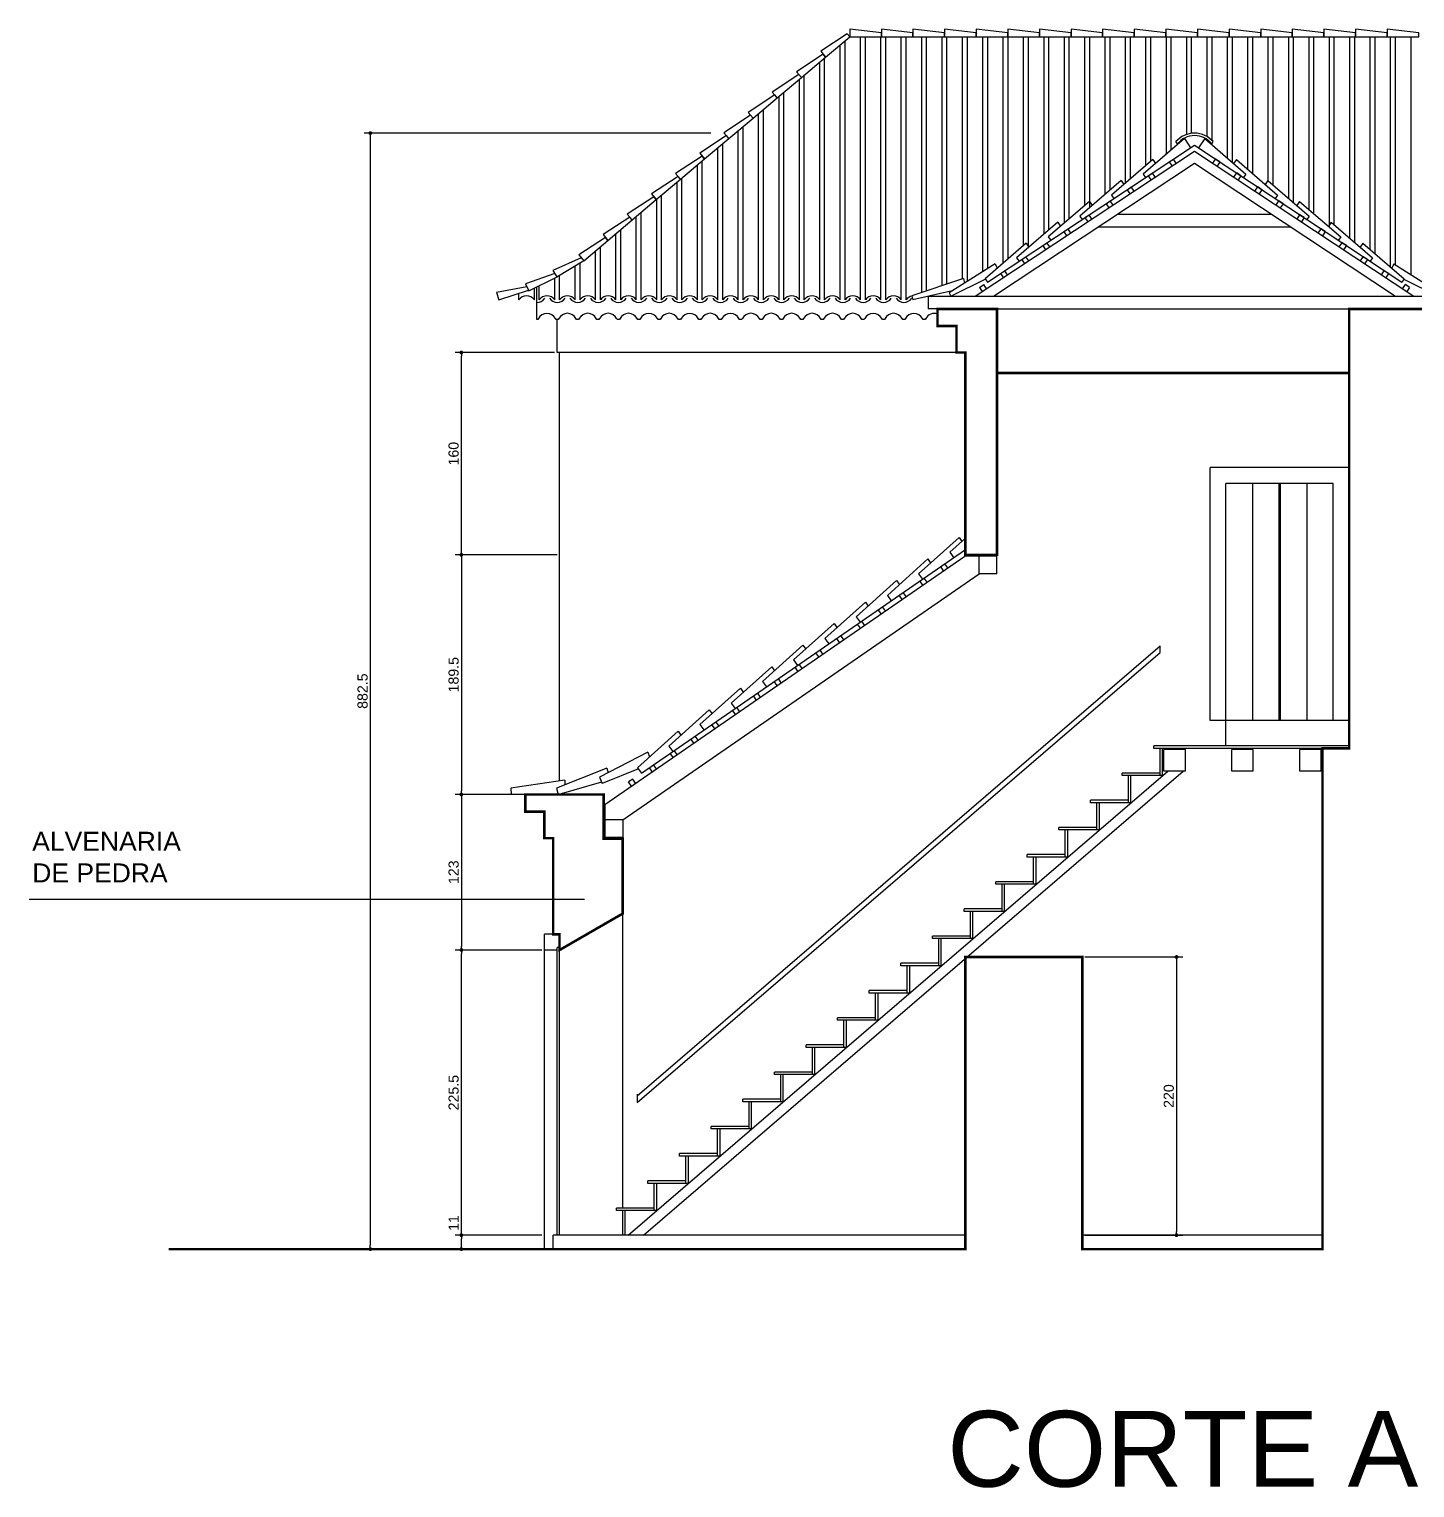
# Model space of a CAD drawing. Extents: x 2519 to 12890, y -1001 to 7229.
# Drawn here: x 2675 to 3771, y 264 to 1418 of the extents above; entities that cross this region are included whole.
import ezdxf

# ---------------------------------------------------------------- set-up
doc = ezdxf.new("R2010")
doc.units = 0
doc.header["$PDMODE"] = 35
doc.layers.get('0').update_dxf_attribs({"linetype": 'CONTINUOUS'})
doc.layers.get('DEFPOINTS').update_dxf_attribs({"linetype": 'CONTINUOUS'})
for name, color, linetype in [('COTA', 7, 'CONTINUOUS'), ('PAREDE', 7, 'CONTINUOUS'), ('PAREDE_FINA', 7, 'CONTINUOUS')]:
    doc.layers.add(name, color=color, linetype=linetype)
doc.styles.add('TEXTO', font='ARIAL.TTF')
doc.dimstyles.new('COTA', dxfattribs={"dimtxt": 8, "dimasz": 3, "dimexe": 5, "dimexo": 2, "dimgap": 2, "dimtad": 1, "dimdec": 1, "dimdsep": 46, "dimtxsty": 'TEXTO', "dimblk1": 'DOT', "dimblk2": 'DOT', "dimsah": 1, "dimcen": 0, "dimclrd": 256, "dimclre": 256, "dimclrt": 256, "dimadec": 0, "dimazin": 0, "dimtfac": 0.6, "dimtdec": 1, "dimtmove": 0, "dimatfit": 3, "dimldrblk": 'DOT', "dimfxl": 1, "dimtolj": 1, "dimtzin": 0, "dimarcsym": 0})

# ---------------------------------------------------------------- blocks, each defined once
blk = doc.blocks.new('_DOT')
at = {"color": 0, "linetype": 'ByBlock'}
blk.add_line((-0.5, 0), (-1, 0), dxfattribs=at)
at = {"color": 0, "linetype": 'ByBlock', "const_width": 0.5}
blk.add_lwpolyline([(-0.25, 0, 1), (0.25, 0, 1)], format="xyb", close=True, dxfattribs=at)
blk = doc.blocks.new('*D108')
at = {"layer": 'COTA', "lineweight": -2}
for p, q in [((3214.3, 1335.8), (2939.9, 1335.8)), ((2944.9, 1332.8), (2944.9, 456.3)), ((3009.9, 453.3), (2939.9, 453.3))]:
    blk.add_line(p, q, dxfattribs=at)
at = {"layer": 'DEFPOINTS', "color": 0}
for p in [(3216.3, 1335.8), (2944.9, 453.3), (3011.9, 453.3)]:
    blk.add_point(p, dxfattribs=at)
at = {"layer": 'COTA', "lineweight": -2, "xscale": 3, "yscale": 3, "zscale": 3}
for p, rotation in [((2944.9, 1335.8), 90), ((2944.9, 453.3), 270)]:
    blk.add_blockref('_DOT', p, dxfattribs=dict(at, rotation=rotation))
at = {"layer": 'COTA', "insert": (2938.8, 894.5), "char_height": 8, "attachment_point": 5, "rotation": 90, "style": 'TEXTO'}
blk.add_mtext('\\A1;882.5', dxfattribs=at)
blk = doc.blocks.new('*D106')
at = {"layer": 'COTA', "lineweight": -2}
for p, q in [((3092.6, 1002.3), (3011.9, 1002.3)), ((3016.9, 999.3), (3016.9, 815.8)), ((3063.6, 812.8), (3011.9, 812.8))]:
    blk.add_line(p, q, dxfattribs=at)
at = {"layer": 'DEFPOINTS', "color": 0}
for p in [(3094.6, 1002.3), (3016.9, 812.8), (3065.6, 812.8)]:
    blk.add_point(p, dxfattribs=at)
at = {"layer": 'COTA', "lineweight": -2, "xscale": 3, "yscale": 3, "zscale": 3}
for p, rotation in [((3016.9, 1002.3), 90), ((3016.9, 812.8), 270)]:
    blk.add_blockref('_DOT', p, dxfattribs=dict(at, rotation=rotation))
at = {"layer": 'COTA', "insert": (3010.8, 907.5), "char_height": 8, "attachment_point": 5, "rotation": 90, "style": 'TEXTO'}
blk.add_mtext('\\A1;189.5', dxfattribs=at)
blk = doc.blocks.new('*D105')
at = {"layer": 'COTA', "lineweight": -2}
for p, q in [((3065.6, 812.8), (3011.9, 812.8)), ((3016.9, 809.8), (3016.9, 692.8)), ((3078.6, 689.8), (3011.9, 689.8))]:
    blk.add_line(p, q, dxfattribs=at)
at = {"layer": 'DEFPOINTS', "color": 0}
for p in [(3067.6, 812.8), (3016.9, 689.8), (3080.6, 689.8)]:
    blk.add_point(p, dxfattribs=at)
at = {"layer": 'COTA', "lineweight": -2, "xscale": 3, "yscale": 3, "zscale": 3}
for p, rotation in [((3016.9, 812.8), 90), ((3016.9, 689.8), 270)]:
    blk.add_blockref('_DOT', p, dxfattribs=dict(at, rotation=rotation))
at = {"layer": 'COTA', "insert": (3010.8, 751.3), "char_height": 8, "attachment_point": 5, "rotation": 90, "style": 'TEXTO'}
blk.add_mtext('\\A1;123', dxfattribs=at)
blk = doc.blocks.new('*D104')
at = {"layer": 'COTA', "lineweight": -2}
for p, q in [((3080.6, 689.8), (3011.9, 689.8)), ((3016.9, 467.3), (3016.9, 686.8)), ((3080.6, 464.3), (3011.9, 464.3))]:
    blk.add_line(p, q, dxfattribs=at)
at = {"layer": 'DEFPOINTS', "color": 0}
for p in [(3016.9, 689.8), (3082.6, 689.8), (3082.6, 464.3)]:
    blk.add_point(p, dxfattribs=at)
at = {"layer": 'COTA', "lineweight": -2, "xscale": 3, "yscale": 3, "zscale": 3}
for p, rotation in [((3016.9, 689.8), 90), ((3016.9, 464.3), 270)]:
    blk.add_blockref('_DOT', p, dxfattribs=dict(at, rotation=rotation))
at = {"layer": 'COTA', "insert": (3010.8, 577), "char_height": 8, "attachment_point": 5, "rotation": 90, "style": 'TEXTO'}
blk.add_mtext('\\A1;225.5', dxfattribs=at)
blk = doc.blocks.new('*D103')
at = {"layer": 'COTA', "lineweight": -2}
for p, q in [((3016.9, 464.3), (3016.9, 480.4)), ((3078.6, 464.3), (3011.9, 464.3)), ((3087.6, 453.3), (3011.9, 453.3)), ((3016.9, 456.3), (3016.9, 461.3))]:
    blk.add_line(p, q, dxfattribs=at)
at = {"layer": 'DEFPOINTS', "color": 0}
for p in [(3016.9, 464.3), (3080.6, 464.3), (3089.6, 453.3)]:
    blk.add_point(p, dxfattribs=at)
at = {"layer": 'COTA', "lineweight": -2, "xscale": 3, "yscale": 3, "zscale": 3}
for p, rotation in [((3016.9, 464.3), 90), ((3016.9, 453.3), 270)]:
    blk.add_blockref('_DOT', p, dxfattribs=dict(at, rotation=rotation))
at = {"layer": 'COTA', "insert": (3010.8, 473.9), "char_height": 8, "attachment_point": 5, "rotation": 90, "style": 'TEXTO'}
blk.add_mtext('\\A1;11', dxfattribs=at)
blk = doc.blocks.new('*D102')
at = {"layer": 'COTA', "lineweight": -2}
for p, q in [((3510, 684.3), (3587.5, 684.3)), ((3582.5, 681.3), (3582.5, 467.3)), ((3510, 464.3), (3587.5, 464.3))]:
    blk.add_line(p, q, dxfattribs=at)
at = {"layer": 'DEFPOINTS', "color": 0}
for p in [(3508, 684.3), (3508, 464.3), (3582.5, 464.3)]:
    blk.add_point(p, dxfattribs=at)
at = {"layer": 'COTA', "lineweight": -2, "xscale": 3, "yscale": 3, "zscale": 3}
for p, rotation in [((3582.5, 684.3), 90), ((3582.5, 464.3), 270)]:
    blk.add_blockref('_DOT', p, dxfattribs=dict(at, rotation=rotation))
at = {"layer": 'COTA', "insert": (3576.4, 574.3), "char_height": 8, "attachment_point": 5, "rotation": 90, "style": 'TEXTO'}
blk.add_mtext('\\A1;220', dxfattribs=at)
blk = doc.blocks.new('*D107')
at = {"layer": 'COTA', "lineweight": -2}
for p, q in [((3090.6, 1162.3), (3011.9, 1162.3)), ((3016.9, 1005.3), (3016.9, 1159.3)), ((3090.6, 1002.3), (3011.9, 1002.3))]:
    blk.add_line(p, q, dxfattribs=at)
at = {"layer": 'DEFPOINTS', "color": 0}
for p in [(3016.9, 1162.3), (3092.6, 1162.3), (3092.6, 1002.3)]:
    blk.add_point(p, dxfattribs=at)
at = {"layer": 'COTA', "lineweight": -2, "xscale": 3, "yscale": 3, "zscale": 3}
for p, rotation in [((3016.9, 1162.3), 90), ((3016.9, 1002.3), 270)]:
    blk.add_blockref('_DOT', p, dxfattribs=dict(at, rotation=rotation))
at = {"layer": 'COTA', "insert": (3010.8, 1082.3), "char_height": 8, "attachment_point": 5, "rotation": 90, "style": 'TEXTO'}
blk.add_mtext('\\A1;160', dxfattribs=at)

msp = doc.modelspace()

# ---------------------------------------------------------------- linework, layer by layer
at = {"layer": 'PAREDE', "const_width": 2}
msp.add_lwpolyline([(2785.52, 453.27), (3415.52, 453.27), (3415.52, 684.27), (3508.02, 684.27), (3508.02, 453.27), (3698.02, 453.27), (3698.02, 849.27), (3719.02, 849.27), (3719.02, 1196.77), (3800.02, 1196.77), (3800.02, 1183.27), (3785.02, 1183.27), (3785.02, 1162.27), (3778.02, 1162.27), (3778.02, 525.77), (3810.02, 525.77), (3810.02, 453.27), (4263.52, 453.27)], dxfattribs=at)
for points in [[(3408.52, 1183.27), (3408.52, 1162.27), (3415.52, 1162.27), (3415.52, 1002.27), (3440.52, 1002.27), (3440.52, 1196.77), (3393.52, 1196.77), (3393.52, 1183.27)], [(3129.49, 777.77), (3144.49, 777.77), (3144.49, 718.6), (3094.55, 689.77), (3094.55, 702.27), (3089.55, 702.27), (3089.55, 778.27), (3082.55, 778.27), (3082.55, 799.27), (3067.55, 799.27), (3067.55, 812.77), (3129.49, 812.77)]]:
    msp.add_lwpolyline(points, close=True, dxfattribs=at)
at = {"layer": 'PAREDE_FINA'}
for points in [[(3301.09, 1400.48), (3304.96, 1395.89), (3324.08, 1411.99), (3322.15, 1414.28)], [(3281.97, 1384.38), (3285.83, 1379.79), (3304.96, 1395.89), (3303.03, 1398.18)], [(3262.84, 1368.28), (3266.7, 1363.69), (3285.83, 1379.79), (3283.9, 1382.09)], [(3243.71, 1352.18), (3247.58, 1347.59), (3266.7, 1363.69), (3264.77, 1365.99)], [(3224.59, 1336.08), (3228.45, 1331.49), (3247.58, 1347.59), (3245.64, 1349.89)], [(3205.46, 1319.99), (3209.32, 1315.4), (3228.45, 1331.49), (3226.52, 1333.79)], [(3186.33, 1303.89), (3190.2, 1299.3), (3209.32, 1315.4), (3207.39, 1317.69)], [(3167.2, 1287.79), (3171.07, 1283.2), (3190.2, 1299.3), (3188.26, 1301.59)], [(3148.08, 1271.69), (3151.94, 1267.1), (3171.07, 1283.2), (3169.14, 1285.49)], [(3128.95, 1255.59), (3132.81, 1251), (3151.94, 1267.1), (3150.01, 1269.4)], [(3109.82, 1239.49), (3113.69, 1234.9), (3132.81, 1251), (3130.88, 1253.3)]]:
    msp.add_lwpolyline(points, close=True, dxfattribs=at)
for points in [[(3320.34, 1203.92), (3320.34, 1408.84)], [(3324.08, 1417.99), (3324.08, 1411.99), (3349.08, 1411.99), (3349.08, 1414.99), (3324.08, 1417.99)], [(3332.62, 1203.92), (3332.62, 1411.99)], [(3336.47, 1203.92), (3336.47, 1411.99)], [(3348.74, 1203.92), (3348.74, 1411.99)], [(3349.08, 1417.99), (3349.08, 1411.99), (3374.08, 1411.99), (3374.08, 1414.99), (3349.08, 1417.99)], [(3352.59, 1203.92), (3352.59, 1411.99)], [(3364.87, 1203.92), (3364.87, 1411.99)], [(3368.72, 1203.92), (3368.72, 1411.99)], [(3374.08, 1417.99), (3374.08, 1411.99), (3399.08, 1411.99), (3399.08, 1414.99), (3374.08, 1417.99)], [(3380.99, 1209.76), (3380.99, 1411.99)], [(3384.84, 1211.07), (3384.84, 1411.99)], [(3397.12, 1215.23), (3397.12, 1411.99)], [(3399.08, 1417.99), (3399.08, 1411.99), (3424.08, 1411.99), (3424.08, 1414.99), (3399.08, 1417.99)], [(3400.97, 1216.54), (3400.97, 1411.99)], [(3413.24, 1220.7), (3413.24, 1411.99)], [(3417.09, 1218.64), (3417.09, 1411.99)], [(3424.08, 1417.99), (3424.08, 1411.99), (3449.08, 1411.99), (3449.08, 1414.99), (3424.08, 1417.99)], [(3429.37, 1226.33), (3429.37, 1411.99)], [(3433.22, 1228.74), (3433.22, 1411.99)], [(3445.49, 1233.04), (3445.49, 1411.99)], [(3449.08, 1417.99), (3449.08, 1411.99), (3474.08, 1411.99), (3474.08, 1414.99), (3449.08, 1417.99)], [(3449.34, 1236.37), (3449.34, 1411.99)], [(3461.61, 1246.97), (3461.61, 1411.99)], [(3465.47, 1245.24), (3465.47, 1411.99)], [(3474.08, 1417.99), (3474.08, 1411.99), (3499.08, 1411.99), (3499.08, 1414.99), (3474.08, 1417.99)], [(3477.74, 1255.84), (3477.74, 1411.99)], [(3481.59, 1259.17), (3481.59, 1411.99)], [(3493.86, 1264.72), (3493.86, 1411.99)], [(3497.71, 1268.04), (3497.71, 1411.99)], [(3499.08, 1417.99), (3499.08, 1411.99), (3524.08, 1411.99), (3524.08, 1414.99), (3499.08, 1417.99)], [(3509.99, 1278.65), (3509.99, 1411.99)], [(3513.84, 1276.92), (3513.84, 1411.99)], [(3524.08, 1417.99), (3524.08, 1411.99), (3549.08, 1411.99), (3549.08, 1414.99), (3524.08, 1417.99)], [(3526.11, 1287.52), (3526.11, 1411.99)], [(3529.96, 1290.85), (3529.96, 1411.99)], [(3542.24, 1296.39), (3542.24, 1411.99)], [(3546.09, 1299.72), (3546.09, 1411.99)], [(3549.08, 1417.99), (3549.08, 1411.99), (3574.08, 1411.99), (3574.08, 1414.99), (3549.08, 1417.99)], [(3558.36, 1310.33), (3558.36, 1411.99)], [(3562.21, 1313.65), (3562.21, 1411.99)], [(3574.08, 1417.99), (3574.08, 1411.99), (3599.08, 1411.99), (3599.08, 1414.99), (3574.08, 1417.99)], [(3574.49, 1319.2), (3574.49, 1411.99)], [(3578.34, 1322.53), (3578.34, 1411.99)], [(3590.61, 1334.8), (3590.61, 1411.99)], [(3594.46, 1335.66), (3594.46, 1411.99)], [(3599.08, 1417.99), (3599.08, 1411.99), (3624.08, 1411.99), (3624.08, 1414.99), (3599.08, 1417.99)], [(3606.73, 1333.05), (3606.73, 1411.99)], [(3610.59, 1330.04), (3610.59, 1411.99)], [(3622.86, 1315.92), (3622.86, 1411.99)], [(3624.08, 1417.99), (3624.08, 1411.99), (3649.08, 1411.99), (3649.08, 1414.99), (3624.08, 1417.99)], [(3626.71, 1312.59), (3626.71, 1411.99)], [(3638.98, 1307.05), (3638.98, 1411.99)], [(3642.83, 1303.72), (3642.83, 1411.99)], [(3649.08, 1417.99), (3649.08, 1411.99), (3674.08, 1411.99), (3674.08, 1414.99), (3649.08, 1417.99)], [(3655.11, 1298.17), (3655.11, 1411.99)], [(3658.96, 1294.85), (3658.96, 1411.99)], [(3671.23, 1284.24), (3671.23, 1411.99)], [(3674.08, 1417.99), (3674.08, 1411.99), (3699.08, 1411.99), (3699.08, 1414.99), (3674.08, 1417.99)], [(3675.08, 1280.91), (3675.08, 1411.99)], [(3687.36, 1275.37), (3687.36, 1411.99)], [(3691.21, 1272.04), (3691.21, 1411.99)], [(3699.08, 1417.99), (3699.08, 1411.99), (3724.08, 1411.99), (3724.08, 1414.99), (3699.08, 1417.99)], [(3703.48, 1261.44), (3703.48, 1411.99)], [(3707.33, 1263.17), (3707.33, 1411.99)], [(3719.61, 1252.56), (3719.61, 1411.99)], [(3723.46, 1249.24), (3723.46, 1411.99)], [(3724.08, 1417.99), (3724.08, 1411.99), (3749.08, 1411.99), (3749.08, 1414.99), (3724.08, 1417.99)], [(3735.73, 1243.69), (3735.73, 1411.99)], [(3739.58, 1240.36), (3739.58, 1411.99)], [(3749.08, 1417.99), (3749.08, 1411.99), (3774.08, 1411.99), (3774.08, 1414.99), (3749.08, 1417.99)], [(3751.86, 1229.76), (3751.86, 1411.99)], [(3755.71, 1231.64), (3755.71, 1411.99)], [(3767.98, 1223.95), (3767.98, 1411.99)], [(3316.49, 1203.92), (3316.49, 1405.6)], [(3300.37, 1203.92), (3300.37, 1392.03)], [(3304.22, 1203.92), (3304.22, 1395.27)], [(3284.24, 1203.92), (3284.24, 1378.46)], [(3288.1, 1203.92), (3288.1, 1381.7)], [(3268.12, 1203.92), (3268.12, 1364.88)], [(3271.97, 1203.92), (3271.97, 1368.13)], [(3252, 1203.92), (3252, 1351.31)], [(3255.85, 1203.92), (3255.85, 1354.55)], [(3239.72, 1203.92), (3239.72, 1340.98)], [(3223.6, 1203.92), (3223.6, 1327.41)], [(3235.87, 1203.92), (3235.87, 1337.74)], [(3588.74, 1331.51), (3556.15, 1303.36), (3558.03, 1300.68)], [(3583.19, 1327.3), (3582.04, 1329.04)], [(3588.74, 1331.51), (3593.58, 1324.2)], [(3604.81, 1331.51), (3599.97, 1324.2)], [(3604.81, 1331.51), (3637.4, 1303.36), (3635.52, 1300.68)], [(3610.36, 1327.3), (3611.51, 1329.04)], [(3219.75, 1203.92), (3219.75, 1324.17)], [(3423.38, 1206.77), (3596.77, 1321.52), (3770.17, 1206.77)], [(3432.95, 1217.9), (3596.77, 1326.32), (3760.6, 1217.9)], [(3576.79, 1313.1), (3580.13, 1315.3)], [(3582.34, 1311.97), (3580.13, 1315.3)], [(3611.21, 1311.97), (3613.42, 1315.3)], [(3616.76, 1313.1), (3613.42, 1315.3)], [(3203.62, 1203.92), (3203.62, 1310.6)], [(3207.47, 1203.92), (3207.47, 1313.84)], [(3437.88, 1206.77), (3596.77, 1311.93), (3755.67, 1206.77)], [(3563.72, 1314.96), (3531.13, 1286.8), (3533.02, 1284.12)], [(3560.12, 1302.06), (3563.45, 1304.27)], [(3565.66, 1300.93), (3563.45, 1304.27)], [(3563.72, 1314.96), (3565.85, 1311.74)], [(3576.79, 1313.1), (3579, 1309.76)], [(3616.76, 1313.1), (3614.55, 1309.76)], [(3629.83, 1314.96), (3627.7, 1311.74)], [(3627.89, 1300.93), (3630.1, 1304.27)], [(3629.83, 1314.96), (3662.42, 1286.8), (3660.53, 1284.12)], [(3633.43, 1302.06), (3630.1, 1304.27)], [(3187.5, 1203.92), (3187.5, 1297.03)], [(3191.35, 1203.92), (3191.35, 1300.27)], [(3538.7, 1298.4), (3506.11, 1270.24), (3508, 1267.57)], [(3538.7, 1298.4), (3540.83, 1295.18)], [(3543.44, 1291.02), (3546.77, 1293.23)], [(3548.98, 1289.89), (3546.77, 1293.23)], [(3560.12, 1302.06), (3562.32, 1298.72)], [(3633.43, 1302.06), (3631.23, 1298.72)], [(3644.57, 1289.89), (3646.78, 1293.23)], [(3650.11, 1291.02), (3646.78, 1293.23)], [(3654.85, 1298.4), (3652.72, 1295.18)], [(3654.85, 1298.4), (3687.43, 1270.24), (3685.55, 1267.57)], [(3171.37, 1203.92), (3171.37, 1283.46)], [(3175.22, 1203.92), (3175.22, 1286.7)], [(3513.69, 1281.84), (3481.1, 1253.69), (3482.98, 1251.01)], [(3513.69, 1281.84), (3515.82, 1278.63)], [(3526.76, 1279.98), (3530.09, 1282.19)], [(3532.3, 1278.86), (3530.09, 1282.19)], [(3543.44, 1291.02), (3545.64, 1287.69)], [(3650.11, 1291.02), (3647.9, 1287.69)], [(3661.25, 1278.86), (3663.45, 1282.19)], [(3666.79, 1279.98), (3663.45, 1282.19)], [(3679.86, 1281.84), (3677.73, 1278.63)], [(3679.86, 1281.84), (3712.45, 1253.69), (3710.57, 1251.01)], [(3155.25, 1203.92), (3155.25, 1269.88)], [(3159.1, 1203.92), (3159.1, 1273.13)], [(3510.08, 1268.95), (3513.42, 1271.15)], [(3510.08, 1268.95), (3512.29, 1265.61)], [(3515.62, 1267.82), (3513.42, 1271.15)], [(3526.76, 1279.98), (3528.97, 1276.65)], [(3536.09, 1271.77), (3657.45, 1271.77)], [(3666.79, 1279.98), (3664.58, 1276.65)], [(3677.93, 1267.82), (3680.13, 1271.15)], [(3683.47, 1268.95), (3680.13, 1271.15)], [(3683.47, 1268.95), (3681.26, 1265.61)], [(3142.97, 1203.92), (3142.97, 1259.55)], [(3488.67, 1265.29), (3456.08, 1237.13), (3457.96, 1234.45)], [(3488.67, 1265.29), (3490.8, 1262.07)], [(3493.4, 1257.91), (3496.74, 1260.12)], [(3493.4, 1257.91), (3495.61, 1254.57)], [(3498.95, 1256.78), (3496.74, 1260.12)], [(3520.98, 1261.77), (3672.57, 1261.77)], [(3694.6, 1256.78), (3696.81, 1260.12)], [(3700.15, 1257.91), (3696.81, 1260.12)], [(3700.15, 1257.91), (3697.94, 1254.57)], [(3704.88, 1265.29), (3702.75, 1262.07)], [(3704.88, 1265.29), (3737.47, 1237.13), (3735.59, 1234.45)], [(3126.85, 1203.92), (3126.85, 1245.98)], [(3139.12, 1203.92), (3139.12, 1256.31)], [(3463.65, 1248.73), (3431.06, 1220.57), (3432.95, 1217.9)], [(3463.65, 1248.73), (3465.78, 1245.51)], [(3476.72, 1246.87), (3480.06, 1249.08)], [(3476.72, 1246.87), (3478.93, 1243.53)], [(3482.27, 1245.74), (3480.06, 1249.08)], [(3711.28, 1245.74), (3713.49, 1249.08)], [(3716.83, 1246.87), (3713.49, 1249.08)], [(3716.83, 1246.87), (3714.62, 1243.53)], [(3729.9, 1248.73), (3727.77, 1245.51)], [(3729.9, 1248.73), (3762.49, 1220.57), (3760.6, 1217.9)], [(3111.68, 1237.29), (3089.23, 1227.19), (3092.32, 1222.05), (3113.74, 1234.95)], [(3123, 1203.92), (3123, 1242.74)], [(3460.05, 1235.83), (3463.38, 1238.04)], [(3460.05, 1235.83), (3462.25, 1232.5)], [(3465.59, 1234.7), (3463.38, 1238.04)], [(3727.96, 1234.7), (3730.17, 1238.04)], [(3733.5, 1235.83), (3730.17, 1238.04)], [(3733.5, 1235.83), (3731.3, 1232.5)], [(3090.73, 1224.69), (3067.53, 1216.51), (3070.18, 1211.13), (3092.6, 1222.19), (3092.59, 1222.21)], [(3094.6, 1203.92), (3094.6, 1223.42)], [(3106.87, 1203.92), (3106.87, 1230.81)], [(3110.73, 1203.92), (3110.73, 1233.13)], [(3439.15, 1232.46), (3402.65, 1209.6), (3404.05, 1206.77)], [(3439.15, 1232.46), (3440.76, 1228.96)], [(3443.37, 1224.79), (3446.7, 1227)], [(3443.37, 1224.79), (3445.57, 1221.46)], [(3448.91, 1223.67), (3446.7, 1227)], [(3744.64, 1223.67), (3746.85, 1227)], [(3750.18, 1224.79), (3746.85, 1227)], [(3750.18, 1224.79), (3747.97, 1221.46)], [(3754.4, 1232.46), (3752.79, 1228.96)], [(3754.4, 1232.46), (3790.9, 1209.6), (3789.5, 1206.77)], [(3068.62, 1214.3), (3044.71, 1209.63), (3046.55, 1203.92), (3070.01, 1211.49)], [(3074.63, 1203.92), (3074.63, 1213.32)], [(3076.55, 1188.27), (3076.55, 1214.27)], [(3078.48, 1203.92), (3078.48, 1215.22)], [(3090.75, 1203.92), (3090.75, 1221.28)], [(3413.97, 1220.95), (3373.18, 1207.11), (3373.92, 1203.92)], [(3431.32, 1220.21), (3404.22, 1206.77)], [(3413.97, 1220.95), (3414.73, 1217.16)], [(3426.69, 1213.76), (3430.02, 1215.96)], [(3426.69, 1213.76), (3428.9, 1210.42)], [(3432.23, 1212.63), (3430.02, 1215.96)], [(3761.32, 1212.63), (3763.53, 1215.96)], [(3762.23, 1220.21), (3789.33, 1206.77)], [(3766.86, 1213.76), (3763.53, 1215.96)], [(3766.86, 1213.76), (3764.65, 1210.42)], [(3062.35, 1203.92), (3062.35, 1209.02)], [(3405.14, 1211.16), (3373.92, 1203.92)], [(3386.22, 1206.77), (3386.22, 1196.77)], [(3386.22, 1206.77), (3807.33, 1206.77)], [(3092.55, 1162.27), (3092.55, 1188.28)], [(3393.52, 1196.77), (3386.22, 1196.77)], [(3440.52, 1196.77), (3719.02, 1196.77)], [(3408.52, 1162.27), (3092.55, 1162.27)], [(3094.55, 823.59), (3094.55, 1162.27)], [(3440.52, 1146.77), (3719.02, 1146.77)], [(3440.52, 1145.77), (3719.02, 1145.77)], [(3609.02, 871.27), (3609.02, 1071.27)], [(3719.02, 1071.27), (3609.02, 1071.27)], [(3621.52, 851.27), (3621.52, 1058.77)], [(3706.52, 1058.77), (3621.52, 1058.77)], [(3642.52, 1058.77), (3642.52, 871.27)], [(3663.52, 1058.77), (3663.52, 871.27)], [(3664.52, 1058.77), (3664.52, 871.27)], [(3685.52, 1058.77), (3685.52, 871.27)], [(3706.52, 871.27), (3706.52, 1058.77)], [(3410.54, 1016.05), (3378.49, 987.27), (3381.61, 983.02)], [(3415.52, 1015.38), (3403.19, 1004.31), (3406.3, 1000.05)], [(3410.54, 1016.05), (3412.73, 1012.87)], [(3159.34, 829.74), (3415.52, 1006.41)], [(3130.49, 804.98), (3415.12, 1001.27)], [(3385.84, 999.02), (3353.8, 970.24), (3356.91, 965.99)], [(3385.84, 999.02), (3388.03, 995.84)], [(3398.35, 989.71), (3396.08, 993)], [(3401.64, 991.98), (3399.37, 995.27)], [(3440.52, 1001.27), (3415.12, 1001.27)], [(3426.52, 987.27), (3426.52, 1001.27)], [(3440.52, 987.27), (3440.52, 1001.27)], [(3144.49, 792.77), (3426.52, 987.27)], [(3361.14, 981.98), (3329.1, 953.21), (3332.21, 948.96)], [(3361.14, 981.98), (3363.33, 978.81)], [(3381.88, 978.35), (3379.61, 981.64)], [(3385.18, 980.62), (3382.91, 983.92)], [(3440.52, 987.27), (3426.52, 987.27)], [(3365.42, 967), (3363.15, 970.29)], [(3368.71, 969.27), (3366.44, 972.56)], [(3336.45, 964.95), (3304.4, 936.18), (3307.52, 931.93)], [(3336.45, 964.95), (3338.64, 961.78)], [(3348.95, 955.64), (3346.68, 958.94)], [(3352.25, 957.91), (3349.98, 961.21)], [(3311.75, 947.92), (3279.71, 919.15), (3282.82, 914.89)], [(3311.75, 947.92), (3313.94, 944.74)], [(3332.49, 944.29), (3330.22, 947.58)], [(3335.78, 946.56), (3333.51, 949.85)], [(3316.03, 932.93), (3313.75, 936.23)], [(3319.32, 935.2), (3317.05, 938.5)], [(3155.84, 574.51), (3569.49, 930.25)], [(3155.84, 569.23), (3569.49, 924.97)], [(3287.05, 930.89), (3255.01, 902.12), (3258.12, 897.86)], [(3287.05, 930.89), (3289.24, 927.71)], [(3299.56, 921.58), (3297.29, 924.87)], [(3302.85, 923.85), (3300.58, 927.14)], [(3569.49, 924.97), (3569.49, 930.25)], [(3262.36, 913.86), (3230.31, 885.08), (3233.43, 880.83)], [(3262.36, 913.86), (3264.55, 910.68)], [(3283.1, 910.23), (3280.83, 913.52)], [(3286.39, 912.5), (3284.12, 915.79)], [(3266.63, 898.87), (3264.36, 902.16)], [(3269.93, 901.14), (3267.65, 904.43)], [(3237.66, 896.83), (3205.61, 868.05), (3208.73, 863.8)], [(3237.66, 896.83), (3239.85, 893.65)], [(3250.17, 887.52), (3247.9, 890.81)], [(3253.46, 889.79), (3251.19, 893.08)], [(3212.96, 879.8), (3180.92, 851.02), (3184.03, 846.77)], [(3212.96, 879.8), (3215.15, 876.62)], [(3233.7, 876.16), (3231.43, 879.45)], [(3237, 878.43), (3234.73, 881.73)], [(3217.24, 864.81), (3214.97, 868.1)], [(3220.53, 867.08), (3218.26, 870.37)], [(3719.02, 871.27), (3609.02, 871.27)], [(3188.27, 862.76), (3156.22, 833.99), (3159.34, 829.74)], [(3188.27, 862.76), (3190.46, 859.59)], [(3200.77, 853.45), (3198.5, 856.75)], [(3204.07, 855.72), (3201.8, 859.02)], [(3164.44, 846.18), (3126.18, 826.4), (3128.13, 821.5)], [(3164.44, 846.18), (3165.76, 842.56)], [(3184.31, 842.1), (3182.04, 845.39)], [(3187.6, 844.37), (3185.33, 847.66)], [(3564.49, 849.27), (3564.49, 851.27)], [(3719.02, 851.27), (3564.49, 851.27)], [(3698.02, 849.27), (3564.49, 849.27)], [(3569.49, 827.77), (3569.49, 849.27)], [(3571.49, 827.77), (3571.49, 849.27)], [(3589.49, 848.27), (3572.49, 848.27)], [(3572.49, 831.27), (3572.49, 848.27)], [(3589.49, 831.27), (3589.49, 848.27)], [(3626.26, 831.27), (3626.26, 848.27)], [(3643.26, 848.27), (3626.26, 848.27)], [(3643.26, 831.27), (3643.26, 848.27)], [(3680.02, 831.27), (3680.02, 848.27)], [(3697.02, 848.27), (3680.02, 848.27)], [(3697.02, 831.27), (3697.02, 848.27)], [(3132.05, 833.67), (3092.05, 817.7), (3093.47, 812.77)], [(3156.98, 832.95), (3128.13, 821.5)], [(3132.05, 833.67), (3133.01, 829.93)], [(3148.81, 464.27), (3575.56, 831.27)], [(3161.08, 464.27), (3587.83, 831.27)], [(3167.85, 830.74), (3165.57, 834.04)], [(3171.14, 833.02), (3168.87, 836.31)], [(3589.49, 831.27), (3572.49, 831.27)], [(3643.26, 831.27), (3626.26, 831.27)], [(3697.02, 831.27), (3680.02, 831.27)], [(3098.61, 824.21), (3056.04, 817.69), (3056.3, 812.77)], [(3127.73, 822.49), (3093.99, 812.77)], [(3098.61, 824.21), (3098.7, 820.36)], [(3152.4, 824.95), (3149.11, 822.68)], [(3151.38, 819.39), (3149.11, 822.68)], [(3154.67, 821.66), (3152.4, 824.95)], [(3569.49, 829.77), (3539.49, 829.77)], [(3539.49, 827.77), (3539.49, 829.77)], [(3571.49, 827.77), (3539.49, 827.77)], [(3544.49, 806.27), (3544.49, 827.77)], [(3546.49, 806.27), (3546.49, 827.77)], [(3067.55, 812.77), (3056.3, 812.77)], [(3544.49, 808.27), (3514.49, 808.27)], [(3514.49, 806.27), (3514.49, 808.27)], [(3130.49, 804.98), (3130.49, 792.77)], [(3546.49, 806.27), (3514.49, 806.27)], [(3519.49, 784.77), (3519.49, 806.27)], [(3521.49, 784.77), (3521.49, 806.27)], [(3144.49, 792.77), (3130.49, 792.77)], [(3130.49, 792.77), (3130.49, 778.77)], [(3144.49, 792.77), (3144.49, 778.77)], [(3519.49, 786.77), (3489.49, 786.77)], [(3489.49, 784.77), (3489.49, 786.77)], [(3521.49, 784.77), (3489.49, 784.77)], [(3494.49, 763.27), (3494.49, 784.77)], [(3496.49, 763.27), (3496.49, 784.77)], [(3144.49, 778.77), (3130.49, 778.77)], [(3494.49, 765.27), (3464.49, 765.27)], [(3464.49, 763.27), (3464.49, 765.27)], [(3496.49, 763.27), (3464.49, 763.27)], [(3469.49, 741.77), (3469.49, 763.27)], [(3471.49, 741.77), (3471.49, 763.27)], [(3439.49, 741.77), (3439.49, 743.77)], [(3469.49, 743.77), (3439.49, 743.77)], [(3471.49, 741.77), (3439.49, 741.77)], [(3444.49, 720.27), (3444.49, 741.77)], [(3446.49, 720.27), (3446.49, 741.77)], [(2675.07, 729.94), (3114.38, 729.94)], [(3144.49, 485.77), (3144.49, 718.6)], [(3444.49, 722.27), (3414.49, 722.27)], [(3414.49, 720.27), (3414.49, 722.27)], [(3446.49, 720.27), (3414.49, 720.27)], [(3419.49, 698.77), (3419.49, 720.27)], [(3421.49, 698.77), (3421.49, 720.27)], [(3089.55, 702.27), (3082.55, 702.27)], [(3082.55, 453.27), (3082.55, 702.27)], [(3419.49, 700.77), (3389.49, 700.77)], [(3389.49, 698.77), (3389.49, 700.77)], [(3421.49, 698.77), (3389.49, 698.77)], [(3394.49, 677.27), (3394.49, 698.77)], [(3396.49, 677.27), (3396.49, 698.77)], [(3092.55, 689.77), (3082.55, 689.77)], [(3094.55, 691.77), (3092.55, 691.77)], [(3092.55, 464.27), (3092.55, 691.77)], [(3094.55, 464.27), (3094.55, 689.77)], [(3394.49, 679.27), (3364.49, 679.27)], [(3364.49, 677.27), (3364.49, 679.27)], [(3396.49, 677.27), (3364.49, 677.27)], [(3369.49, 655.77), (3369.49, 677.27)], [(3371.49, 655.77), (3371.49, 677.27)], [(3339.49, 655.77), (3339.49, 657.77)], [(3369.49, 657.77), (3339.49, 657.77)], [(3371.49, 655.77), (3339.49, 655.77)], [(3344.49, 634.27), (3344.49, 655.77)], [(3346.49, 634.27), (3346.49, 655.77)], [(3344.49, 636.27), (3314.49, 636.27)], [(3314.49, 634.27), (3314.49, 636.27)], [(3346.49, 634.27), (3314.49, 634.27)], [(3319.49, 612.77), (3319.49, 634.27)], [(3321.49, 612.77), (3321.49, 634.27)], [(3319.49, 614.77), (3289.49, 614.77)], [(3289.49, 612.77), (3289.49, 614.77)], [(3321.49, 612.77), (3289.49, 612.77)], [(3294.49, 591.27), (3294.49, 612.77)], [(3296.49, 591.27), (3296.49, 612.77)], [(3294.49, 593.27), (3264.49, 593.27)], [(3264.49, 591.27), (3264.49, 593.27)], [(3296.49, 591.27), (3264.49, 591.27)], [(3269.49, 569.77), (3269.49, 591.27)], [(3271.49, 569.77), (3271.49, 591.27)], [(3155.84, 575.83), (3155.84, 569.23)], [(3269.49, 571.77), (3239.49, 571.77)], [(3239.49, 569.77), (3239.49, 571.77)], [(3271.49, 569.77), (3239.49, 569.77)], [(3244.49, 548.27), (3244.49, 569.77)], [(3246.49, 548.27), (3246.49, 569.77)], [(3214.49, 548.27), (3214.49, 550.27)], [(3244.49, 550.27), (3214.49, 550.27)], [(3246.49, 548.27), (3214.49, 548.27)], [(3219.49, 526.77), (3219.49, 548.27)], [(3221.49, 526.77), (3221.49, 548.27)], [(3219.49, 528.77), (3189.49, 528.77)], [(3189.49, 526.77), (3189.49, 528.77)], [(3221.49, 526.77), (3189.49, 526.77)], [(3194.49, 505.27), (3194.49, 526.77)], [(3196.49, 505.27), (3196.49, 526.77)], [(3194.49, 507.27), (3164.49, 507.27)], [(3164.49, 505.27), (3164.49, 507.27)], [(3196.49, 505.27), (3164.49, 505.27)], [(3169.49, 483.77), (3169.49, 505.27)], [(3171.49, 483.77), (3171.49, 505.27)], [(3169.49, 485.77), (3139.49, 485.77)], [(3139.49, 483.77), (3139.49, 485.77)], [(3171.49, 483.77), (3139.49, 483.77)], [(3144.49, 464.27), (3144.49, 483.77)], [(3146.49, 464.27), (3146.49, 483.77)], [(3415.52, 464.27), (3089.55, 464.27)], [(3089.55, 453.27), (3089.55, 464.27)], [(3698.02, 464.27), (3508.02, 464.27)]]:
    msp.add_lwpolyline(points, dxfattribs=at)
for points in [[(3092.68, 1188.27, -0.284915), (3091.33, 1189.11, 0.6201737), (3077.9, 1189.11, -0.284915), (3076.55, 1188.27)], [(3108.8, 1188.27, -0.284915), (3107.46, 1189.11, 0.6201737), (3094.02, 1189.11, -0.284915), (3092.68, 1188.27)], [(3124.92, 1188.27, -0.284915), (3123.58, 1189.11, 0.6201737), (3110.14, 1189.11, -0.284915), (3108.8, 1188.27)], [(3141.05, 1188.27, -0.284915), (3139.71, 1189.11, 0.6201737), (3126.27, 1189.11, -0.284915), (3124.92, 1188.27)], [(3157.17, 1188.27, -0.284915), (3155.83, 1189.11, 0.6201737), (3142.39, 1189.11, -0.284915), (3141.05, 1188.27)], [(3173.3, 1188.27, -0.284915), (3171.95, 1189.11, 0.6201737), (3158.52, 1189.11, -0.284915), (3157.17, 1188.27)], [(3189.42, 1188.27, -0.284915), (3188.08, 1189.11, 0.6201737), (3174.64, 1189.11, -0.284915), (3173.3, 1188.27)], [(3205.55, 1188.27, -0.284915), (3204.2, 1189.11, 0.6201737), (3190.77, 1189.11, -0.284915), (3189.42, 1188.27)], [(3221.67, 1188.27, -0.284915), (3220.33, 1189.11, 0.6201737), (3206.89, 1189.11, -0.284915), (3205.55, 1188.27)], [(3237.8, 1188.27, -0.284915), (3236.45, 1189.11, 0.6201737), (3223.02, 1189.11, -0.284915), (3221.67, 1188.27)], [(3253.92, 1188.27, -0.284915), (3252.58, 1189.11, 0.6201737), (3239.14, 1189.11, -0.284915), (3237.8, 1188.27)], [(3270.05, 1188.27, -0.284915), (3268.7, 1189.11, 0.6201737), (3255.26, 1189.11, -0.284915), (3253.92, 1188.27)], [(3286.17, 1188.27, -0.284915), (3284.83, 1189.11, 0.6201737), (3271.39, 1189.11, -0.284915), (3270.05, 1188.27)], [(3302.29, 1188.27, -0.284915), (3300.95, 1189.11, 0.6201737), (3287.51, 1189.11, -0.284915), (3286.17, 1188.27)], [(3318.42, 1188.27, -0.284915), (3317.08, 1189.11, 0.6201737), (3303.64, 1189.11, -0.284915), (3302.29, 1188.27)], [(3334.54, 1188.27, -0.284915), (3333.2, 1189.11, 0.6201737), (3319.76, 1189.11, -0.284915), (3318.42, 1188.27)], [(3350.67, 1188.27, -0.284915), (3349.32, 1189.11, 0.6201737), (3335.89, 1189.11, -0.284915), (3334.54, 1188.27)], [(3366.79, 1188.27, -0.284915), (3365.45, 1189.11, 0.6201737), (3352.01, 1189.11, -0.284915), (3350.67, 1188.27)], [(3382.92, 1188.27, -0.284915), (3381.57, 1189.11, 0.6201737), (3368.14, 1189.11, -0.284915), (3366.79, 1188.27)], [(3393.52, 1192.83, 0.3811162), (3384.26, 1189.11, -0.284915), (3382.92, 1188.27)]]:
    msp.add_lwpolyline(points, format="xyb", dxfattribs=at)
for centre, radius, start, end in [((3596.77, 1316.37), 19.43, 40.69207, 139.30793), ((3596.77, 1316.37), 17.43, 38.82141, 141.17859), ((3068.49, 1199.61), 7.5, 35.09066, 144.90934), ((3076.69, 1209.45), 7.5, 268.91097, 324.90934), ((3084.61, 1199.61), 7.5, 35.09066, 144.90934), ((3092.82, 1209.45), 7.5, 215.09066, 324.90934), ((3100.74, 1199.61), 7.5, 35.09066, 144.90934), ((3108.94, 1209.45), 7.5, 215.09066, 324.90934), ((3116.86, 1199.61), 7.5, 35.09066, 144.90934), ((3125.07, 1209.45), 7.5, 215.09066, 324.90934), ((3132.99, 1199.61), 7.5, 35.09066, 144.90934), ((3141.19, 1209.45), 7.5, 215.09066, 324.90934), ((3149.11, 1199.61), 7.5, 35.09066, 144.90934), ((3157.32, 1209.45), 7.5, 215.09066, 324.90934), ((3165.24, 1199.61), 7.5, 35.09066, 144.90934), ((3173.44, 1209.45), 7.5, 215.09066, 324.90934), ((3181.36, 1199.61), 7.5, 35.09066, 144.90934), ((3189.57, 1209.45), 7.5, 215.09066, 324.90934), ((3197.49, 1199.61), 7.5, 35.09066, 144.90934), ((3205.69, 1209.45), 7.5, 215.09066, 324.90934), ((3213.61, 1199.61), 7.5, 35.09066, 144.90934), ((3221.81, 1209.45), 7.5, 215.09066, 324.90934), ((3229.73, 1199.61), 7.5, 35.09066, 144.90934), ((3237.94, 1209.45), 7.5, 215.09066, 324.90934), ((3245.86, 1199.61), 7.5, 35.09066, 144.90934), ((3254.06, 1209.45), 7.5, 215.09066, 324.90934), ((3261.98, 1199.61), 7.5, 35.09066, 144.90934), ((3270.19, 1209.45), 7.5, 215.09066, 324.90934), ((3278.11, 1199.61), 7.5, 35.09066, 144.90934), ((3286.31, 1209.45), 7.5, 215.09066, 324.90934), ((3294.23, 1199.61), 7.5, 35.09066, 144.90934), ((3302.44, 1209.45), 7.5, 215.09066, 324.90934), ((3310.36, 1199.61), 7.5, 35.09066, 144.90934), ((3318.56, 1209.45), 7.5, 215.09066, 324.90934), ((3326.48, 1199.61), 7.5, 35.09066, 144.90934), ((3334.69, 1209.45), 7.5, 215.09066, 324.90934), ((3342.61, 1199.61), 7.5, 35.09066, 144.90934), ((3350.81, 1209.45), 7.5, 215.09066, 324.90934), ((3358.73, 1199.61), 7.5, 35.09066, 144.90934), ((3366.94, 1209.45), 7.5, 215.09066, 324.90934), ((3374.85, 1199.61), 7.5, 102.57168, 144.90934)]:
    msp.add_arc(centre, radius, start, end, dxfattribs=at)

# ---------------------------------------------------------------- texts
at = {"layer": 'PAREDE_FINA', "style": 'TEXTO'}
for s, height, p in [('ALVENARIA', 15, (2677.47, 768.27)), ('DE PEDRA', 15, (2677.47, 743.27)), ('CORTE AB', 60, (3401.23, 265.35))]:
    msp.add_text(s, height=height, dxfattribs=at).set_placement(p)

# ---------------------------------------------------------------- dimensions: what is measured, and where the dimension line sits
at = {"layer": 'COTA'}
for base, p1, p2, picture, middle in [((2944.88, 453.27), (3216.3, 1335.8), (3011.86, 453.27), '*D108', (2938.79, 894.54)), ((3016.86, 1162.27), (3092.55, 1002.27), (3092.55, 1162.27), '*D107', (3010.78, 1082.27)), ((3016.86, 812.77), (3094.55, 1002.27), (3065.55, 812.77), '*D106', (3010.78, 907.52)), ((3016.86, 689.77), (3067.55, 812.77), (3080.55, 689.77), '*D105', (3010.78, 751.27)), ((3016.86, 689.77), (3082.55, 464.27), (3082.55, 689.77), '*D104', (3010.78, 577.02)), ((3582.5, 464.27), (3508.02, 684.27), (3508.02, 464.27), '*D102', (3576.41, 574.27)), ((3016.86, 464.27), (3089.55, 453.27), (3080.55, 464.27), '*D103', (3010.85, 473.85))]:
    dim = msp.add_linear_dim(base=base, p1=p1, p2=p2, angle=90, dimstyle='COTA', dxfattribs=at)
    dim.commit()
    dim.dimension.update_dxf_attribs({"geometry": picture, "text_midpoint": middle})

doc.saveas('drawing.dxf')
